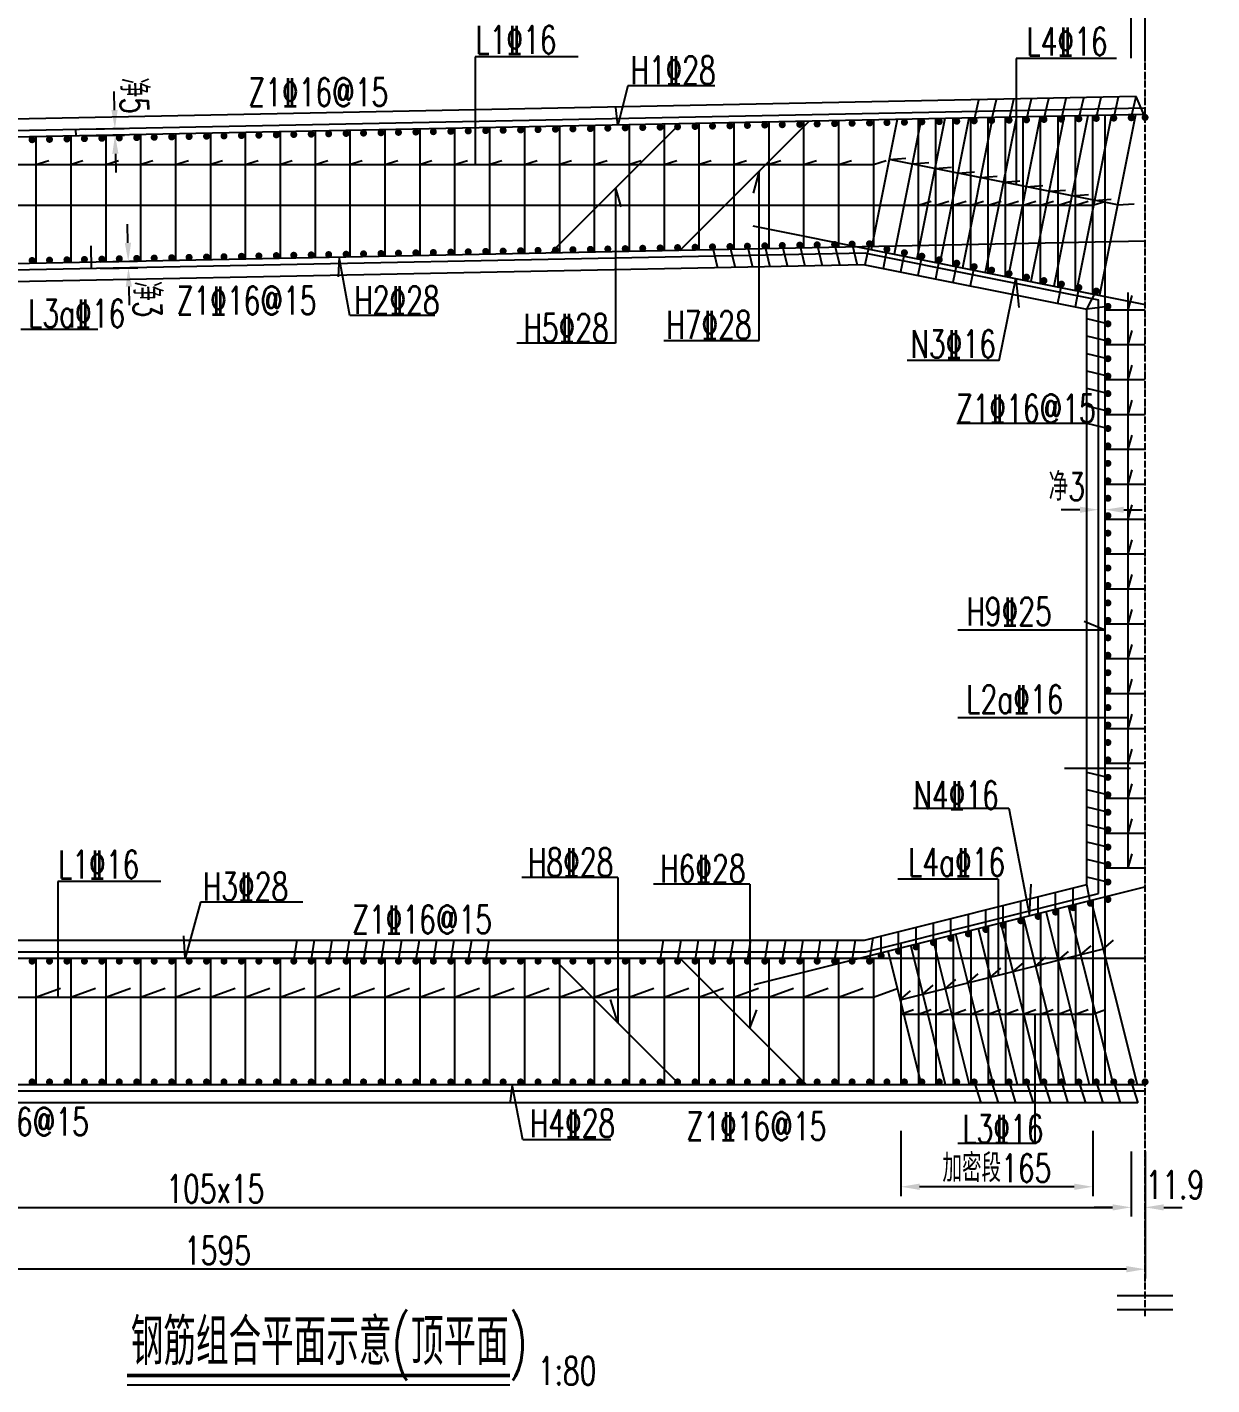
# Model space of a CAD drawing. Header units: millimetres. Extents: x -615 to 27787, y -21564 to 7677.
# Drawn here: x 13268 to 14286, y 972 to 2140 of the extents above; entities that cross this region are included whole.
import ezdxf

# ---------------------------------------------------------------- set-up
doc = ezdxf.new("R2010")
doc.units = ezdxf.units.MM
doc.header["$LTSCALE"] = 0.25
doc.linetypes.add('ACAD_ISO04W100', pattern=[30, 24, -3, 0, -3])
for name, color, linetype in [('中心线', 5, 'ACAD_ISO04W100'), ('文字', 7, 'Continuous'), ('标注', 7, 'Continuous'), ('次轮廓线', 7, 'Continuous'), ('钢筋', 1, 'Continuous')]:
    doc.layers.add(name, color=color, linetype=linetype)
doc.styles.get("Standard").update_dxf_attribs({"font": 'simplex1.shx', "width": 0.7, "bigfont": 'hztxt.shx'})
doc.dimstyles.new('80', dxfattribs={"dimscale": 8, "dimtxt": 3, "dimasz": 2, "dimexe": 1, "dimexo": 1, "dimgap": 0.5, "dimtad": 1, "dimdec": 1, "dimdsep": 46, "dimtxsty": 'Standard', "dimcen": 0.5, "dimadec": 0, "dimazin": 0, "dimtfac": 1, "dimtdec": 1, "dimtofl": 0, "dimtmove": 2, "dimatfit": 3, "dimfxl": 0, "dimtolj": 1, "dimtzin": 0, "dimarcsym": 0})

# ---------------------------------------------------------------- blocks, each defined once
blk = doc.blocks.new('点筋')
at = {"layer": '钢筋', "const_width": 3}
blk.add_lwpolyline([(-1.5, 0, 1), (1.5, 0, 1)], format="xyb", close=True, dxfattribs=at)
blk = doc.blocks.new('*D66')
at = {"layer": 'Defpoints', "color": 0}
for p in [(12642.1, 1232.8), (14217.1, 1232.8), (14217.1, 1125)]:
    blk.add_point(p, dxfattribs=at)
at = {"layer": '标注', "color": 0, "lineweight": -2}
for p, q in [((12642.1, 1173), (12642.1, 1117)), ((14217.1, 1173), (14217.1, 1117)), ((12658.1, 1125), (14201.1, 1125))]:
    blk.add_line(p, q, dxfattribs=at)
at = {"layer": '标注', "color": 0}
for points in [[(12658.1, 1127.6), (12658.1, 1122.3), (12642.1, 1125)], [(14201.1, 1127.6), (14201.1, 1122.3), (14217.1, 1125)]]:
    blk.add_solid(points, dxfattribs=at)
at = {"layer": '标注', "color": 0, "insert": (13429.6, 1141), "char_height": 24, "attachment_point": 5}
blk.add_mtext('\\A1;105x15', dxfattribs=at)
blk = doc.blocks.new('*D67')
at = {"layer": 'Defpoints', "color": 0}
for p in [(14217.1, 1232.8), (14229, 1232.8), (14229, 1125)]:
    blk.add_point(p, dxfattribs=at)
at = {"layer": '标注', "color": 0, "lineweight": -2}
for p, q in [((14217.1, 1173), (14217.1, 1117)), ((14229, 1173), (14229, 1117)), ((14201.1, 1125), (14185.1, 1125)), ((14245, 1125), (14261, 1125))]:
    blk.add_line(p, q, dxfattribs=at)
at = {"layer": '标注', "color": 0}
for points in [[(14201.1, 1127.6), (14201.1, 1122.3), (14217.1, 1125)], [(14245, 1127.6), (14245, 1122.3), (14229, 1125)]]:
    blk.add_solid(points, dxfattribs=at)
at = {"layer": '标注', "color": 0, "insert": (14254.6, 1144.3), "char_height": 24, "attachment_point": 5}
blk.add_mtext('\\A1;11.9', dxfattribs=at)
blk = doc.blocks.new('*D82')
at = {"layer": 'Defpoints', "color": 0}
for p in [(12634, 1224.8), (14229, 1224.8), (12634, 1071.8)]:
    blk.add_point(p, dxfattribs=at)
at = {"layer": '标注', "color": 0, "lineweight": -2}
for p, q in [((12634, 1119.8), (12634, 1063.8)), ((14229, 1119.8), (14229, 1063.8)), ((14213, 1071.8), (12650, 1071.8))]:
    blk.add_line(p, q, dxfattribs=at)
at = {"layer": '标注', "color": 0}
for points in [[(12650, 1074.5), (12650, 1069.1), (12634, 1071.8)], [(14213, 1074.5), (14213, 1069.1), (14229, 1071.8)]]:
    blk.add_solid(points, dxfattribs=at)
at = {"layer": '标注', "color": 0, "insert": (13431.5, 1087.8), "char_height": 24, "attachment_point": 5}
blk.add_mtext('\\A1;1595', dxfattribs=at)
blk = doc.blocks.new('*D68')
at = {"layer": 'Defpoints', "color": 0}
for p in [(14217.1, 2161.2), (14217.1, 2061.9), (12762.1, 2032.8)]:
    blk.add_point(p, dxfattribs=at)
at = {"layer": '标注', "color": 0, "lineweight": -2}
for p, q in [((12762.1, 2113.2), (12762.1, 2169.2)), ((12778.1, 2161.2), (14201.1, 2161.2)), ((14217.1, 2113.2), (14217.1, 2169.2))]:
    blk.add_line(p, q, dxfattribs=at)
at = {"layer": '标注', "color": 0}
for points in [[(12778.1, 2163.9), (12778.1, 2158.6), (12762.1, 2161.2)], [(14201.1, 2163.9), (14201.1, 2158.6), (14217.1, 2161.2)]]:
    blk.add_solid(points, dxfattribs=at)
at = {"layer": '标注', "color": 0, "insert": (13489.6, 2177.2), "char_height": 24, "attachment_point": 5}
blk.add_mtext('\\A1;97x15', dxfattribs=at)
blk = doc.blocks.new('*D69')
at = {"layer": 'Defpoints', "color": 0}
for p in [(14229, 2161.2), (14217.1, 2061.9), (14229, 2062.2)]:
    blk.add_point(p, dxfattribs=at)
at = {"layer": '标注', "color": 0, "lineweight": -2}
for p, q in [((14201.1, 2161.2), (14185.1, 2161.2)), ((14217.1, 2113.2), (14217.1, 2169.2)), ((14229, 2113.2), (14229, 2169.2)), ((14245, 2161.2), (14261, 2161.2))]:
    blk.add_line(p, q, dxfattribs=at)
at = {"layer": '标注', "color": 0}
for points in [[(14201.1, 2163.9), (14201.1, 2158.6), (14217.1, 2161.2)], [(14245, 2163.9), (14245, 2158.6), (14229, 2161.2)]]:
    blk.add_solid(points, dxfattribs=at)
at = {"layer": '标注', "color": 0, "insert": (14206.1, 2186.4), "char_height": 24, "attachment_point": 5}
blk.add_mtext('\\A1;11.9', dxfattribs=at)
blk = doc.blocks.new('*D86')
at = {"layer": 'Defpoints', "color": 0}
for p in [(14229, 2215.2), (14229, 2070.3), (12754, 2040.8)]:
    blk.add_point(p, dxfattribs=at)
at = {"layer": '标注', "color": 0, "lineweight": -2}
for p, q in [((12754, 2167.2), (12754, 2223.2)), ((14229, 2167.2), (14229, 2223.2)), ((12770, 2215.2), (14213, 2215.2))]:
    blk.add_line(p, q, dxfattribs=at)
at = {"layer": '标注', "color": 0}
for points in [[(12770, 2217.8), (12770, 2212.5), (12754, 2215.2)], [(14213, 2217.8), (14213, 2212.5), (14229, 2215.2)]]:
    blk.add_solid(points, dxfattribs=at)
at = {"layer": '标注', "color": 0, "insert": (13491.5, 2231.2), "char_height": 24, "attachment_point": 5}
blk.add_mtext('\\A1;2950/2=1475', dxfattribs=at)
blk = doc.blocks.new('*D87')
at = {"layer": 'Defpoints', "color": 0}
for p in [(13309.7, 2051.9), (13309.8, 2046.3), (13343.4, 2047)]:
    blk.add_point(p, dxfattribs=at)
at = {"layer": '标注', "color": 0, "lineweight": -2}
for p, q in [((13343, 2068.5), (13342.7, 2084.5)), ((13317.7, 2052), (13351.3, 2052.7)), ((13317.8, 2046.5), (13351.4, 2047.1)), ((13343.8, 2031), (13344.1, 2015))]:
    blk.add_line(p, q, dxfattribs=at)
at = {"layer": '标注', "color": 0}
for points in [[(13345.7, 2068.6), (13340.3, 2068.5), (13343.3, 2052.5)], [(13346.4, 2031), (13341.1, 2030.9), (13343.4, 2047)]]:
    blk.add_solid(points, dxfattribs=at)
at = {"layer": '标注', "color": 0, "insert": (13359.9, 2080.8), "char_height": 24, "attachment_point": 5, "rotation": 271.1458}
blk.add_mtext('\\A1;净5', dxfattribs=at)
blk = doc.blocks.new('*D91')
at = {"layer": 'Defpoints', "color": 0}
for p in [(13322.8, 1937.7), (13322.9, 1932.1), (13354.9, 1932.8)]:
    blk.add_point(p, dxfattribs=at)
at = {"layer": '标注', "color": 0, "lineweight": -2}
for p, q in [((13354.5, 1954.4), (13354.2, 1970.4)), ((13330.8, 1937.9), (13362.8, 1938.5)), ((13330.9, 1932.3), (13362.9, 1932.9)), ((13355.3, 1916.8), (13355.6, 1900.8))]:
    blk.add_line(p, q, dxfattribs=at)
at = {"layer": '标注', "color": 0}
for points in [[(13357.2, 1954.4), (13351.8, 1954.3), (13354.8, 1938.4)], [(13357.9, 1916.8), (13352.6, 1916.7), (13354.9, 1932.8)]]:
    blk.add_solid(points, dxfattribs=at)
at = {"layer": '标注', "color": 0, "insert": (13371.1, 1905.8), "char_height": 24, "attachment_point": 5, "rotation": 271.1458}
blk.add_mtext('\\A1;净3', dxfattribs=at)
blk = doc.blocks.new('*D92')
at = {"layer": 'Defpoints', "color": 0}
for p in [(14189, 1724.9), (14189, 1502.4), (14194.6, 1502.4)]:
    blk.add_point(p, dxfattribs=at)
at = {"layer": '标注', "color": 0, "lineweight": -2}
for p, q in [((14189, 1676.9), (14189, 1732.9)), ((14194.6, 1676.9), (14194.6, 1732.9)), ((14173, 1724.9), (14157, 1724.9)), ((14210.6, 1724.9), (14226.6, 1724.9))]:
    blk.add_line(p, q, dxfattribs=at)
at = {"layer": '标注', "color": 0}
for points in [[(14173, 1727.5), (14173, 1722.2), (14189, 1724.9)], [(14210.6, 1727.5), (14210.6, 1722.2), (14194.6, 1724.9)]]:
    blk.add_solid(points, dxfattribs=at)
at = {"layer": '标注', "color": 0, "insert": (14161.7, 1744.7), "char_height": 24, "attachment_point": 5}
blk.add_mtext('\\A1;净3', dxfattribs=at)
blk = doc.blocks.new('*D94')
at = {"color": 0, "lineweight": -2}
for p, q in [((14019.1, 1190.7), (14019.1, 1134.7)), ((14184.1, 1190.7), (14184.1, 1134.7)), ((14168.1, 1142.7), (14035.1, 1142.7))]:
    blk.add_line(p, q, dxfattribs=at)
at = {"color": 0}
for points in [[(14035.1, 1145.4), (14035.1, 1140), (14019.1, 1142.7)], [(14168.1, 1145.4), (14168.1, 1140), (14184.1, 1142.7)]]:
    blk.add_solid(points, dxfattribs=at)
at = {"layer": 'Defpoints', "color": 0}
for p in [(14019.1, 1230.3), (14184.1, 1230.3), (14019.1, 1142.7)]:
    blk.add_point(p, dxfattribs=at)
at = {"color": 0, "insert": (14101.6, 1158.7), "char_height": 24, "attachment_point": 5}
blk.add_mtext('\\A1;加密段165', dxfattribs=at)

msp = doc.modelspace()

# ---------------------------------------------------------------- linework, layer by layer
for p, q in [((13741.51, 2114.29), (13652.96, 2114.29)), ((13652.96, 2114.29), (13652.96, 2021.86)), ((14118.27, 2112.94), (14118.27, 2004.31)), ((14204.36, 2112.94), (14118.27, 2112.94)), ((14221.21, 2080.1), (12766.21, 2051)), ((13784.4, 2089.46), (13775.74, 2055.62)), ((13859.13, 2089.46), (13784.4, 2089.46)), ((14127.08, 2060.14), (14131.21, 2078.3)), ((14142.08, 2060.44), (14146.21, 2078.6)), ((14157.08, 2060.74), (14161.21, 2078.9)), ((14172.08, 2061.04), (14176.21, 2079.2)), ((14187.08, 2061.34), (14191.21, 2079.5)), ((14202.08, 2061.64), (14206.21, 2079.8)), ((14217.08, 2061.94), (14221.21, 2080.1)), ((14229, 2062.18), (14221.21, 2080.1)), ((13775.74, 2055.62), (13773.92, 2070.72)), ((14082.08, 2059.24), (14086.21, 2077.4)), ((14097.08, 2059.54), (14101.21, 2077.7)), ((14112.08, 2059.84), (14116.21, 2078)), ((13065.4, 2021.86), (13995.4, 2021.86)), ((13275.4, 2021.86), (13286.46, 2025.27)), ((13304.76, 2021.86), (13315.82, 2025.27)), ((13335.4, 2021.86), (13346.46, 2025.27)), ((13364.76, 2021.86), (13375.82, 2025.27)), ((13395.4, 2021.86), (13406.46, 2025.27)), ((13424.76, 2021.86), (13435.82, 2025.27)), ((13455.4, 2021.86), (13466.46, 2025.27)), ((13484.76, 2021.86), (13495.82, 2025.27)), ((13515.4, 2021.86), (13526.46, 2025.27)), ((13544.76, 2021.86), (13555.82, 2025.27)), ((13575.4, 2021.86), (13586.46, 2025.27)), ((13604.76, 2021.86), (13615.82, 2025.27)), ((13635.4, 2021.86), (13646.46, 2025.27)), ((13664.76, 2021.86), (13675.82, 2025.27)), ((13695.4, 2021.86), (13706.46, 2025.27)), ((13724.76, 2021.86), (13735.82, 2025.27)), ((13755.4, 2021.86), (13766.46, 2025.27)), ((13784.76, 2021.86), (13795.82, 2025.27)), ((13815.4, 2021.86), (13826.46, 2025.27)), ((13844.76, 2021.86), (13855.82, 2025.27)), ((13875.4, 2021.86), (13886.46, 2025.27)), ((13904.76, 2021.86), (13915.82, 2025.27)), ((13935.4, 2021.86), (13946.46, 2025.27)), ((13965.4, 2021.86), (13976.46, 2025.27)), ((13995.4, 2021.86), (14006.46, 2025.27)), ((14009.12, 2026.14), (14023.38, 2027.27)), ((14205.23, 1986.92), (14009.12, 2026.14)), ((14028.73, 2022.22), (14042.99, 2023.34)), ((13897.11, 2015.95), (13892.04, 1997.17)), ((13897.11, 1870.53), (13897.11, 2015.95)), ((14048.34, 2018.29), (14062.6, 2019.42)), ((14067.95, 2014.37), (14082.21, 2015.5)), ((14087.56, 2010.45), (14101.82, 2011.58)), ((13773.72, 2001.4), (13773.72, 1868.08)), ((13773.72, 2001.4), (13778.16, 1985.34)), ((14107.17, 2006.53), (14121.43, 2007.65)), ((14126.79, 2002.6), (14141.05, 2003.73)), ((14146.4, 1998.68), (14160.66, 1999.81)), ((12869.76, 1986.67), (14184.14, 1986.67)), ((14034.14, 1986.67), (14045.19, 1990.08)), ((14049.14, 1986.67), (14060.19, 1990.08)), ((14064.14, 1986.67), (14075.19, 1990.08)), ((14079.14, 1986.67), (14090.19, 1990.08)), ((14094.14, 1986.67), (14105.19, 1990.08)), ((14109.14, 1986.67), (14120.19, 1990.08)), ((14124.14, 1986.67), (14135.19, 1990.08)), ((14139.14, 1986.67), (14150.19, 1990.08)), ((14154.14, 1986.67), (14165.19, 1990.08)), ((14166.01, 1994.76), (14180.27, 1995.89)), ((14169.14, 1986.67), (14180.19, 1990.08)), ((14184.14, 1986.67), (14195.19, 1990.08)), ((14185.62, 1990.84), (14199.88, 1991.96)), ((14205.23, 1986.92), (14219.49, 1988.04)), ((13857.08, 1950.9), (13861.45, 1932.91)), ((13872.08, 1951.2), (13876.45, 1933.21)), ((13887.08, 1951.5), (13891.45, 1933.51)), ((13902.08, 1951.8), (13906.45, 1933.81)), ((13917.08, 1952.1), (13921.45, 1934.11)), ((13932.08, 1952.4), (13936.45, 1934.41)), ((13947.08, 1952.7), (13951.45, 1934.71)), ((13962.08, 1953), (13966.45, 1935.01)), ((13977.08, 1953.3), (13981.45, 1935.31)), ((13992.08, 1953.6), (13988.11, 1935.44)), ((13536.22, 1941.98), (13535.21, 1925.12)), ((13545.32, 1891.86), (13536.22, 1941.98)), ((14007.08, 1948.9), (14003.76, 1932.31)), ((14022.08, 1945.9), (14018.76, 1929.31)), ((14037.08, 1942.9), (14033.76, 1926.31)), ((14052.08, 1939.9), (14048.76, 1923.31)), ((13988.11, 1935.44), (13055.33, 1916.78)), ((13988.11, 1935.44), (14179, 1897.26)), ((14067.08, 1936.9), (14063.76, 1920.31)), ((14082.08, 1933.9), (14078.76, 1917.31)), ((14103.6, 1853.11), (14117.94, 1923.67)), ((14117.94, 1923.67), (14120.48, 1898.78)), ((14157.08, 1918.9), (14153.76, 1902.31)), ((14172.08, 1915.9), (14168.76, 1899.31)), ((14179, 1897.26), (14187.08, 1912.9)), ((14214.54, 1416.89), (14214.54, 1911.74)), ((14214.54, 1896.89), (14217.94, 1909.06)), ((13618.39, 1891.86), (13545.32, 1891.86)), ((14197.08, 1899.74), (14179, 1897.26)), ((14179, 1402.57), (14179, 1897.26)), ((13328.74, 1879.79), (13262.44, 1879.79)), ((14197.08, 1884.74), (14179, 1889.05)), ((13773.72, 1868.08), (13688.74, 1868.08)), ((13815.34, 1870.53), (13897.11, 1870.53)), ((14197.08, 1869.74), (14179, 1874.05)), ((14214.54, 1866.89), (14217.94, 1879.06)), ((14197.08, 1854.74), (14179, 1859.05)), ((14103.6, 1853.11), (14024.45, 1853.11)), ((14214.54, 1836.89), (14217.94, 1849.06)), ((14197.08, 1839.74), (14179, 1844.05)), ((14197.08, 1824.74), (14179, 1829.05)), ((14197.08, 1809.74), (14179, 1814.05)), ((14214.54, 1806.89), (14217.94, 1819.06)), ((14179, 1799.05), (14067.23, 1799.05)), ((14197.08, 1794.74), (14179, 1799.05)), ((14214.54, 1776.89), (14217.94, 1789.06)), ((14214.54, 1746.89), (14217.94, 1759.06)), ((14214.54, 1716.89), (14217.94, 1729.06)), ((14214.54, 1686.89), (14217.94, 1699.06)), ((14214.54, 1656.89), (14217.94, 1669.06)), ((14214.54, 1626.89), (14217.94, 1639.06)), ((14194.58, 1621.38), (14176.55, 1628.67)), ((14194.58, 1621.38), (14068.04, 1621.38)), ((14214.54, 1596.89), (14217.94, 1609.06)), ((14214.54, 1566.89), (14217.94, 1579.06)), ((14214.54, 1545.96), (14067.95, 1545.96)), ((14214.54, 1536.89), (14217.94, 1549.06)), ((14214.54, 1506.89), (14217.94, 1519.06)), ((14197.08, 1494.74), (14179, 1499.05)), ((14197.08, 1479.74), (14179, 1484.05)), ((14214.54, 1476.89), (14217.94, 1489.06)), ((14029.88, 1468.35), (14111.85, 1468.35)), ((14111.85, 1468.35), (14129.73, 1375.9)), ((14197.08, 1464.74), (14179, 1469.05)), ((14197.08, 1449.74), (14179, 1454.05)), ((14214.54, 1446.89), (14217.94, 1459.06)), ((14197.08, 1434.74), (14179, 1439.05)), ((14214.54, 1416.89), (14217.94, 1429.06)), ((14197.08, 1419.74), (14179, 1424.05)), ((13382.72, 1405.13), (13294.17, 1405.13)), ((13294.17, 1405.13), (13294.17, 1305.76)), ((13775.58, 1408.62), (13693.2, 1408.62)), ((13775.58, 1408.62), (13775.58, 1283.76)), ((13889.23, 1402.9), (13806.23, 1402.9)), ((13889.23, 1402.9), (13889.23, 1278.95)), ((13987.77, 1354.76), (14179, 1402.57)), ((14102.62, 1407.24), (14016.53, 1407.24)), ((14102.62, 1407.24), (14102.62, 1324.58)), ((14129.73, 1375.9), (14131.17, 1403.04)), ((14197.08, 1404.74), (14179, 1409.05)), ((14182.08, 1386.41), (14179, 1402.57)), ((14137.08, 1375.16), (14137.08, 1392.09)), ((14152.08, 1378.91), (14152.08, 1395.84)), ((14167.08, 1382.66), (14167.08, 1399.59)), ((13416.8, 1387.44), (13403.83, 1339.18)), ((13504.74, 1387.44), (13416.8, 1387.44)), ((14092.08, 1363.91), (14092.08, 1380.84)), ((14107.08, 1367.66), (14107.08, 1384.59)), ((14122.08, 1371.41), (14122.08, 1388.34)), ((14047.08, 1352.66), (14047.08, 1369.59)), ((14062.08, 1356.41), (14062.08, 1373.34)), ((14077.08, 1360.16), (14077.08, 1377.09)), ((12883.05, 1354.76), (13987.77, 1354.76)), ((13403.83, 1339.18), (13402.49, 1358.39)), ((13497.08, 1336.68), (13500.04, 1354.76)), ((13512.08, 1336.68), (13515.04, 1354.76)), ((13527.08, 1336.68), (13530.04, 1354.76)), ((13542.08, 1336.68), (13545.04, 1354.76)), ((13557.08, 1336.68), (13560.04, 1354.76)), ((13572.08, 1336.68), (13575.04, 1354.76)), ((13587.08, 1336.68), (13590.04, 1354.76)), ((13602.08, 1336.68), (13605.04, 1354.76)), ((13617.08, 1336.68), (13620.04, 1354.76)), ((13632.08, 1336.68), (13635.04, 1354.76)), ((13647.08, 1336.68), (13650.04, 1354.76)), ((13662.08, 1336.68), (13665.04, 1354.76)), ((13812.08, 1336.68), (13815.04, 1354.76)), ((13827.08, 1336.68), (13830.04, 1354.76)), ((13842.08, 1336.68), (13845.04, 1354.76)), ((13857.08, 1336.68), (13860.04, 1354.76)), ((13872.08, 1336.68), (13875.04, 1354.76)), ((13887.08, 1336.68), (13890.04, 1354.76)), ((13902.08, 1336.68), (13905.04, 1354.76)), ((13917.08, 1336.68), (13920.04, 1354.76)), ((13932.08, 1336.68), (13935.04, 1354.76)), ((13947.08, 1336.68), (13950.04, 1354.76)), ((13962.08, 1336.68), (13965.04, 1354.76)), ((13977.08, 1336.68), (13980.04, 1354.76)), ((13992.08, 1336.68), (13995.35, 1356.66)), ((14002.08, 1341.41), (14002.08, 1358.34)), ((14017.08, 1345.16), (14017.08, 1362.09)), ((14032.08, 1348.91), (14032.08, 1365.84)), ((14193.17, 1347.22), (14201.98, 1354.8)), ((14018.55, 1303.56), (14193.17, 1347.22)), ((14154.37, 1337.52), (14163.17, 1345.1)), ((14173.77, 1342.37), (14182.58, 1349.95)), ((14115.56, 1327.81), (14124.37, 1335.39)), ((14134.96, 1332.66), (14143.77, 1340.25)), ((14057.35, 1313.26), (14066.16, 1320.84)), ((14076.75, 1318.11), (14085.56, 1325.69)), ((14096.16, 1322.96), (14104.96, 1330.54)), ((13275.4, 1305.76), (13296.62, 1313.57)), ((13305.4, 1305.76), (13326.62, 1313.57)), ((13335.4, 1305.76), (13356.62, 1313.57)), ((13365.4, 1305.76), (13386.62, 1313.57)), ((13395.4, 1305.76), (13416.62, 1313.57)), ((13425.4, 1305.76), (13446.62, 1313.57)), ((13455.4, 1305.76), (13476.62, 1313.57)), ((13485.4, 1305.76), (13506.62, 1313.57)), ((13515.4, 1305.76), (13536.62, 1313.57)), ((13545.4, 1305.76), (13566.62, 1313.57)), ((13575.4, 1305.76), (13596.62, 1313.57)), ((13605.4, 1305.76), (13626.62, 1313.57)), ((13635.4, 1305.76), (13656.62, 1313.57)), ((13665.4, 1305.76), (13686.62, 1313.57)), ((13695.4, 1305.76), (13716.62, 1313.57)), ((13725.4, 1305.76), (13746.62, 1313.57)), ((13755.4, 1305.76), (13776.62, 1313.57)), ((13785.4, 1305.76), (13806.62, 1313.57)), ((13815.4, 1305.76), (13836.62, 1313.57)), ((13845.4, 1305.76), (13866.62, 1313.57)), ((13875.4, 1305.76), (13896.62, 1313.57)), ((13905.4, 1305.76), (13926.62, 1313.57)), ((13935.4, 1305.76), (13956.62, 1313.57)), ((13965.4, 1305.76), (13986.62, 1313.57)), ((13995.4, 1305.76), (14016.62, 1313.57)), ((14018.55, 1303.56), (14027.35, 1311.14)), ((14037.95, 1308.41), (14046.76, 1315.99)), ((13065.4, 1305.76), (13995.4, 1305.76)), ((13775.58, 1283.76), (13769.45, 1303.65)), ((13889.23, 1278.95), (13895.17, 1294.83)), ((14019.14, 1291.17), (14029.96, 1295.13)), ((14019.14, 1291.17), (14184.14, 1291.17)), ((14034.14, 1291.17), (14044.96, 1295.13)), ((14049.14, 1291.17), (14059.96, 1295.13)), ((14064.14, 1291.17), (14074.96, 1295.13)), ((14079.14, 1291.17), (14089.96, 1295.13)), ((14094.14, 1291.17), (14104.96, 1295.13)), ((14109.14, 1291.17), (14119.96, 1295.13)), ((14124.14, 1291.17), (14134.96, 1295.13)), ((14134.33, 1291.17), (14134.33, 1180.1)), ((14139.14, 1291.17), (14149.96, 1295.13)), ((14154.14, 1291.17), (14164.96, 1295.13)), ((14169.14, 1291.17), (14179.96, 1295.13)), ((14184.14, 1291.17), (14194.96, 1295.13)), ((13684.9, 1230.34), (13683.04, 1215.88)), ((13693.94, 1182.94), (13684.9, 1230.34)), ((14082.08, 1232.84), (14087.7, 1214.76)), ((14097.08, 1232.84), (14102.7, 1214.76)), ((14112.08, 1232.84), (14117.7, 1214.76)), ((14127.08, 1232.84), (14132.7, 1214.76)), ((14142.08, 1232.84), (14147.7, 1214.76)), ((14157.08, 1232.84), (14162.7, 1214.76)), ((14172.08, 1232.84), (14177.7, 1214.76)), ((14187.08, 1232.84), (14192.7, 1214.76)), ((14202.08, 1232.84), (14207.7, 1214.76)), ((14217.08, 1232.84), (14222.7, 1214.76)), ((14222.7, 1214.76), (12662.7, 1214.76)), ((13769.79, 1182.94), (13693.94, 1182.94)), ((14068.02, 1180.1), (14134.33, 1180.1)), ((13353.74, 972.37), (13682.85, 972.37))]:
    msp.add_line(p, q)
at = {"const_width": 3.2}
msp.add_lwpolyline([(13353.74, 980.37), (13682.85, 980.37)], dxfattribs=at)
at = {"layer": 'Defpoints', "color": 9}
for p, q in [((13309.85, 2046.3), (13309.73, 2051.88)), ((13322.5, 1951.68), (13322.89, 1932.14)), ((14216.33, 1502.42), (14159.72, 1502.42))]:
    msp.add_line(p, q, dxfattribs=at)
at = {"layer": '中心线'}
msp.add_line((14229, 1031.45), (14229, 2273.03), dxfattribs=at)
at = {"layer": '标注'}
for p, q in [((14205, 1049.13), (14253, 1049.13)), ((14205, 1037.13), (14253, 1037.13))]:
    msp.add_line(p, q, dxfattribs=at)
at = {"layer": '次轮廓线'}
for p, q in [((14229, 2070.26), (12754, 2040.76)), ((13989, 1945.46), (13054, 1926.76)), ((13989, 1945.46), (14189, 1905.46)), ((14189, 1394.76), (14189, 1905.46)), ((13989, 1344.76), (14189, 1394.76)), ((12874.11, 1344.76), (13989, 1344.76)), ((14229, 1224.76), (12634, 1224.76))]:
    msp.add_line(p, q, dxfattribs=at)
at = {"layer": '钢筋'}
for p, q in [((14229, 2064.68), (12759.58, 2035.29)), ((13717.94, 1945.62), (13829, 2056.68)), ((13755.4, 2055.21), (13755.4, 1946.37)), ((13785.4, 2055.81), (13785.4, 1946.97)), ((13815.4, 2056.41), (13815.4, 1947.57)), ((13829, 1947.84), (13940.06, 2058.9)), ((13845.4, 2057.01), (13845.4, 1948.17)), ((13875.4, 2057.61), (13875.4, 1948.77)), ((13905.4, 2058.21), (13905.4, 1949.37)), ((13935.4, 2058.81), (13935.4, 1949.97)), ((13965.4, 2059.41), (13965.4, 1950.57)), ((14015.97, 2060.42), (13993.6, 1948.54)), ((13995.4, 2060.01), (13995.4, 1951.17)), ((14036.45, 2060.83), (14013.21, 1944.62)), ((14056.93, 2061.24), (14032.82, 1940.69)), ((14034.14, 1940.43), (14034.14, 2060.78)), ((14049.14, 1937.43), (14049.14, 2061.08)), ((14077.41, 2061.65), (14052.43, 1936.77)), ((14064.14, 1934.43), (14064.14, 2061.38)), ((14097.88, 2062.06), (14072.04, 1932.85)), ((14079.14, 1931.43), (14079.14, 2061.68)), ((14118.36, 2062.47), (14091.65, 1928.93)), ((14094.14, 1928.43), (14094.14, 2061.98)), ((14109.14, 1925.43), (14109.14, 2062.28)), ((14138.84, 2062.88), (14111.27, 1925)), ((14124.14, 1922.43), (14124.14, 2062.58)), ((14159.32, 2063.29), (14130.88, 1921.08)), ((14139.14, 1919.43), (14139.14, 2062.88)), ((14179.8, 2063.7), (14150.49, 1917.16)), ((14154.14, 1916.43), (14154.14, 2063.18)), ((14169.14, 1913.43), (14169.14, 2063.48)), ((14200.27, 2064.11), (14170.1, 1913.24)), ((14184.14, 1910.43), (14184.14, 2063.78)), ((14220.75, 2064.52), (14189.71, 1909.32)), ((14194.58, 1230.34), (14194.58, 2063.99)), ((13275.4, 2045.61), (13275.4, 1936.77)), ((13305.4, 2046.21), (13305.4, 1937.37)), ((13335.4, 2046.81), (13335.4, 1937.97)), ((13365.4, 2047.41), (13365.4, 1938.57)), ((13395.4, 2048.01), (13395.4, 1939.17)), ((13425.4, 2048.61), (13425.4, 1939.77)), ((13455.4, 2049.21), (13455.4, 1940.37)), ((13485.4, 2049.81), (13485.4, 1940.97)), ((13515.4, 2050.41), (13515.4, 1941.57)), ((13545.4, 2051.01), (13545.4, 1942.17)), ((13575.4, 2051.61), (13575.4, 1942.77)), ((13605.4, 2052.21), (13605.4, 1943.37)), ((13635.4, 2052.81), (13635.4, 1943.97)), ((13665.4, 2053.41), (13665.4, 1944.57)), ((13695.4, 2054.01), (13695.4, 1945.17)), ((13725.4, 2054.61), (13725.4, 1945.77)), ((13891.71, 1968.92), (14229, 1901.46)), ((14229, 1955.84), (12759.58, 1926.45)), ((14194.58, 1896.89), (14229, 1896.89)), ((14194.58, 1866.89), (14229, 1866.89)), ((14194.58, 1836.89), (14229, 1836.89)), ((14194.58, 1806.89), (14229, 1806.89)), ((14194.58, 1776.89), (14229, 1776.89)), ((14194.58, 1746.89), (14229, 1746.89)), ((14194.58, 1716.89), (14229, 1716.89)), ((14194.58, 1686.89), (14229, 1686.89)), ((14194.58, 1656.89), (14229, 1656.89)), ((14194.58, 1626.89), (14229, 1626.89)), ((14194.58, 1596.89), (14229, 1596.89)), ((14194.58, 1566.89), (14229, 1566.89)), ((14194.58, 1536.89), (14229, 1536.89)), ((14194.58, 1506.89), (14229, 1506.89)), ((14194.58, 1476.89), (14229, 1476.89)), ((14194.58, 1446.89), (14229, 1446.89)), ((14194.58, 1416.89), (14229, 1416.89)), ((13892.93, 1316.7), (14228.75, 1400.66)), ((14184.14, 1389.5), (14184.14, 1230.34)), ((14139.14, 1378.25), (14139.14, 1230.34)), ((14181.16, 1230.34), (14143.88, 1379.44)), ((14154.14, 1382), (14154.14, 1230.34)), ((14201.77, 1230.34), (14163.29, 1384.29)), ((14169.14, 1385.75), (14169.14, 1230.34)), ((14222.39, 1230.34), (14182.69, 1389.14)), ((14094.14, 1367), (14094.14, 1230.34)), ((14139.93, 1230.34), (14105.08, 1369.74)), ((14109.14, 1370.75), (14109.14, 1230.34)), ((14124.14, 1374.5), (14124.14, 1230.34)), ((14160.54, 1230.34), (14124.48, 1374.59)), ((14078.08, 1230.34), (14046.87, 1355.19)), ((14049.14, 1355.75), (14049.14, 1230.34)), ((14064.14, 1359.5), (14064.14, 1230.34)), ((14098.7, 1230.34), (14066.27, 1360.04)), ((14079.14, 1363.25), (14079.14, 1230.34)), ((14119.31, 1230.34), (14085.68, 1364.89)), ((14036.85, 1230.34), (14008.06, 1345.49)), ((14019.14, 1352), (14019.14, 1230.34)), ((14057.47, 1230.34), (14027.47, 1350.34)), ((14034.14, 1352), (14034.14, 1230.34)), ((12759.58, 1339.18), (14229, 1339.18)), ((13275.4, 1339.18), (13275.4, 1230.34)), ((13305.4, 1339.18), (13305.4, 1230.34)), ((13335.4, 1339.18), (13335.4, 1230.34)), ((13365.4, 1339.18), (13365.4, 1230.34)), ((13395.4, 1339.18), (13395.4, 1230.34)), ((13425.4, 1339.18), (13425.4, 1230.34)), ((13455.4, 1339.18), (13455.4, 1230.34)), ((13485.4, 1339.18), (13485.4, 1230.34)), ((13515.4, 1339.18), (13515.4, 1230.34)), ((13545.4, 1339.18), (13545.4, 1230.34)), ((13575.4, 1339.18), (13575.4, 1230.34)), ((13605.4, 1339.18), (13605.4, 1230.34)), ((13635.4, 1339.18), (13635.4, 1230.34)), ((13665.4, 1339.18), (13665.4, 1230.34)), ((13695.4, 1339.18), (13695.4, 1230.34)), ((13720.16, 1339.18), (13829, 1230.34)), ((13725.4, 1339.18), (13725.4, 1230.34)), ((13755.4, 1339.18), (13755.4, 1230.34)), ((13785.4, 1339.18), (13785.4, 1230.34)), ((13815.4, 1339.18), (13815.4, 1230.34)), ((13829, 1339.18), (13937.84, 1230.34)), ((13845.4, 1339.18), (13845.4, 1230.34)), ((13875.4, 1339.18), (13875.4, 1230.34)), ((13905.4, 1339.18), (13905.4, 1230.34)), ((13935.4, 1339.18), (13935.4, 1230.34)), ((13965.4, 1339.18), (13965.4, 1230.34)), ((13995.4, 1339.18), (13995.4, 1230.34)), ((14229, 1230.34), (12639.58, 1230.34))]:
    msp.add_line(p, q, dxfattribs=at)

# ---------------------------------------------------------------- block references
for p in [(13722.08, 2052.04), (13737.08, 2052.34), (13752.08, 2052.64), (13767.08, 2052.94), (13782.08, 2053.24), (13797.08, 2053.54), (13812.08, 2053.84), (13827.08, 2054.14), (13842.08, 2054.44), (13857.08, 2054.74), (13872.08, 2055.04), (13887.08, 2055.34), (13902.08, 2055.64), (13917.08, 2055.94), (13932.08, 2056.24), (13947.08, 2056.54), (13962.08, 2056.84), (13977.08, 2057.14), (13992.08, 2057.44), (14007.08, 2057.74), (14022.08, 2058.04), (14037.08, 2058.34), (14052.08, 2058.64), (14067.08, 2058.94), (14082.08, 2059.24), (14097.08, 2059.54), (14112.08, 2059.84), (14127.08, 2060.14), (14142.08, 2060.44), (14157.08, 2060.74), (14172.08, 2061.04), (14187.08, 2061.34), (14202.08, 2061.64), (14217.08, 2061.94), (14229, 2062.18), (13272.08, 2043.04), (13287.08, 2043.34), (13302.08, 2043.64), (13317.08, 2043.94), (13332.08, 2044.24), (13347.08, 2044.54), (13362.08, 2044.84), (13377.08, 2045.14), (13392.08, 2045.44), (13407.08, 2045.74), (13422.08, 2046.04), (13437.08, 2046.34), (13452.08, 2046.64), (13467.08, 2046.94), (13482.08, 2047.24), (13497.08, 2047.54), (13512.08, 2047.84), (13527.08, 2048.14), (13542.08, 2048.44), (13557.08, 2048.74), (13572.08, 2049.04), (13587.08, 2049.34), (13602.08, 2049.64), (13617.08, 2049.94), (13632.08, 2050.24), (13647.08, 2050.54), (13662.08, 2050.84), (13677.08, 2051.14), (13692.08, 2051.44), (13707.08, 2051.74), (13647.08, 1946.7), (13662.08, 1947), (13677.08, 1947.3), (13692.08, 1947.6), (13707.08, 1947.9), (13722.08, 1948.2), (13737.08, 1948.5), (13752.08, 1948.8), (13767.08, 1949.1), (13782.08, 1949.4), (13797.08, 1949.7), (13812.08, 1950), (13827.08, 1950.3), (13842.08, 1950.6), (13857.08, 1950.9), (13872.08, 1951.2), (13887.08, 1951.5), (13902.08, 1951.8), (13917.08, 1952.1), (13932.08, 1952.4), (13947.08, 1952.7), (13962.08, 1953), (13977.08, 1953.3), (13992.08, 1953.6), (14007.08, 1948.9), (13272.08, 1939.2), (13287.08, 1939.5), (13302.08, 1939.8), (13317.08, 1940.1), (13332.08, 1940.4), (13347.08, 1940.7), (13362.08, 1941), (13377.08, 1941.3), (13392.08, 1941.6), (13407.08, 1941.9), (13422.08, 1942.2), (13437.08, 1942.5), (13452.08, 1942.8), (13467.08, 1943.1), (13482.08, 1943.4), (13497.08, 1943.7), (13512.08, 1944), (13527.08, 1944.3), (13542.08, 1944.6), (13557.08, 1944.9), (13572.08, 1945.2), (13587.08, 1945.5), (13602.08, 1945.8), (13617.08, 1946.1), (13632.08, 1946.4), (14022.08, 1945.9), (14037.08, 1942.9), (14052.08, 1939.9), (14067.08, 1936.9), (14082.08, 1933.9), (14097.08, 1930.9), (14112.08, 1927.9), (14127.08, 1924.9), (14142.08, 1921.9), (14157.08, 1918.9), (14172.08, 1915.9), (14187.08, 1912.9), (14197.08, 1899.74), (14197.08, 1884.74), (14197.08, 1869.74), (14197.08, 1854.74), (14197.08, 1839.74), (14197.08, 1824.74), (14197.08, 1809.74), (14197.08, 1794.74), (14197.08, 1779.74), (14197.08, 1764.74), (14197.08, 1749.74), (14197.08, 1734.74), (14197.08, 1719.74), (14197.08, 1704.74), (14197.08, 1689.74), (14197.08, 1674.74), (14197.08, 1659.74), (14197.08, 1644.74), (14197.08, 1629.74), (14197.08, 1614.74), (14197.08, 1599.74), (14197.08, 1584.74), (14197.08, 1569.74), (14197.08, 1554.74), (14197.08, 1539.74), (14197.08, 1524.74), (14197.08, 1509.74), (14197.08, 1494.74), (14197.08, 1479.74), (14197.08, 1464.74), (14197.08, 1449.74), (14197.08, 1434.74), (14197.08, 1419.74), (14197.08, 1404.74), (14182.08, 1386.41), (14197.08, 1389.74), (14137.08, 1375.16), (14152.08, 1378.91), (14167.08, 1382.66), (14092.08, 1363.91), (14107.08, 1367.66), (14122.08, 1371.41), (14047.08, 1352.66), (14062.08, 1356.41), (14077.08, 1360.16), (14002.08, 1341.41), (14017.08, 1345.16), (14032.08, 1348.91), (13272.08, 1336.68), (13287.08, 1336.68), (13302.08, 1336.68), (13317.08, 1336.68), (13332.08, 1336.68), (13347.08, 1336.68), (13362.08, 1336.68), (13377.08, 1336.68), (13392.08, 1336.68), (13407.08, 1336.68), (13422.08, 1336.68), (13437.08, 1336.68), (13452.08, 1336.68), (13467.08, 1336.68), (13482.08, 1336.68), (13497.08, 1336.68), (13512.08, 1336.68), (13527.08, 1336.68), (13542.08, 1336.68), (13557.08, 1336.68), (13572.08, 1336.68), (13587.08, 1336.68), (13602.08, 1336.68), (13617.08, 1336.68), (13632.08, 1336.68), (13647.08, 1336.68), (13662.08, 1336.68), (13677.08, 1336.68), (13692.08, 1336.68), (13707.08, 1336.68), (13722.08, 1336.68), (13737.08, 1336.68), (13752.08, 1336.68), (13767.08, 1336.68), (13782.08, 1336.68), (13797.08, 1336.68), (13812.08, 1336.68), (13827.08, 1336.68), (13842.08, 1336.68), (13857.08, 1336.68), (13872.08, 1336.68), (13887.08, 1336.68), (13902.08, 1336.68), (13917.08, 1336.68), (13932.08, 1336.68), (13947.08, 1336.68), (13962.08, 1336.68), (13977.08, 1336.68), (13992.08, 1336.68), (13272.08, 1232.84), (13287.08, 1232.84), (13302.08, 1232.84), (13317.08, 1232.84), (13332.08, 1232.84), (13347.08, 1232.84), (13362.08, 1232.84), (13377.08, 1232.84), (13392.08, 1232.84), (13407.08, 1232.84), (13422.08, 1232.84), (13437.08, 1232.84), (13452.08, 1232.84), (13467.08, 1232.84), (13482.08, 1232.84), (13497.08, 1232.84), (13512.08, 1232.84), (13527.08, 1232.84), (13542.08, 1232.84), (13557.08, 1232.84), (13572.08, 1232.84), (13587.08, 1232.84), (13602.08, 1232.84), (13617.08, 1232.84), (13632.08, 1232.84), (13647.08, 1232.84), (13662.08, 1232.84), (13677.08, 1232.84), (13692.08, 1232.84), (13707.08, 1232.84), (13722.08, 1232.84), (13737.08, 1232.84), (13752.08, 1232.84), (13767.08, 1232.84), (13782.08, 1232.84), (13797.08, 1232.84), (13812.08, 1232.84), (13827.08, 1232.84), (13842.08, 1232.84), (13857.08, 1232.84), (13872.08, 1232.84), (13887.08, 1232.84), (13902.08, 1232.84), (13917.08, 1232.84), (13932.08, 1232.84), (13947.08, 1232.84), (13962.08, 1232.84), (13977.08, 1232.84), (13992.08, 1232.84), (14007.08, 1232.84), (14022.08, 1232.84), (14037.08, 1232.84), (14052.08, 1232.84), (14067.08, 1232.84), (14082.08, 1232.84), (14097.08, 1232.84), (14112.08, 1232.84), (14127.08, 1232.84), (14142.08, 1232.84), (14157.08, 1232.84), (14172.08, 1232.84), (14187.08, 1232.84), (14202.08, 1232.84), (14217.08, 1232.84), (14229, 1232.84)]:
    msp.add_blockref('点筋', p)

# ---------------------------------------------------------------- texts
at = {"layer": '文字', "width": 0.7}
for s, height, p in [('L1%%13216', 24, (13653.17, 2116.97)), ('L4%%13216', 24, (14126.96, 2115.42)), ('H1%%13228', 24, (13786.47, 2090.81)), ('Z1%%13216@15', 24, (13458.01, 2071.87)), ('Z1%%13216@15', 24, (13396.38, 1892.82)), ('H2%%13228', 24, (13549.1, 1893.21)), ('L3a%%13216', 24, (13268.68, 1881.61)), ('H5%%13228', 24, (13694.47, 1869.38)), ('H7%%13228', 24, (13817.35, 1871.84)), ('N3%%13216', 24, (14027.31, 1855.4)), ('Z1%%13216@15', 24, (14066.33, 1799.98)), ('H9%%13225', 24, (14075.35, 1625.39)), ('L2a%%13216', 24, (14075.26, 1549.96)), ('L1%%13216', 24, (13294.38, 1407.82)), ('H8%%13228', 24, (13698.43, 1409.92)), ('H6%%13228', 24, (13812.08, 1404.2)), ('L4a%%13216', 24, (14025.22, 1409.72)), ('H3%%13228', 24, (13418.87, 1388.79)), ('Z1%%13216@15', 24, (13547.25, 1360.48)), ('Z1%%13216@15', 24, (13200.65, 1186.67)), ('H4%%13228', 24, (13699.97, 1185.28)), ('Z1%%13216@15', 24, (13834.68, 1182.91)), ('L3%%13216', 24, (14071.88, 1180.49)), ('钢筋组合平面示意(顶平面)', 40, (13357.02, 989.43)), ('1:80', 24, (13706.85, 972.37))]:
    msp.add_text(s, height=height, dxfattribs=at).set_placement(p)
msp.add_text('N4%%13216', height=24, rotation=360, dxfattribs=at).set_placement((14029.82, 1467.42))

# ---------------------------------------------------------------- dimensions: what is measured, and where the dimension line sits
dim = msp.add_linear_dim(base=(14019.14, 1142.69), p1=(14184.14, 1230.34), p2=(14019.14, 1230.34), text='加密段<>', dimstyle='80')
dim.commit()
dim.dimension.update_dxf_attribs({"geometry": '*D94', "text_midpoint": (14101.64, 1158.69)})
at = {"layer": '标注'}
for base, p1, p2, text, picture, middle in [((14229, 2215.17), (12754, 2040.76), (14229, 2070.26), '2950/2=<>', '*D86', (13491.5, 2231.17)), ((14217.08, 2161.24), (12762.08, 2032.84), (14217.08, 2061.94), '97x15', '*D68', (13489.58, 2177.24)), ((14217.08, 1124.97), (12642.08, 1232.84), (14217.08, 1232.84), '105x15', '*D66', (13429.58, 1140.97))]:
    dim = msp.add_linear_dim(base=base, p1=p1, p2=p2, text=text, dimstyle='80', dxfattribs=at)
    dim.commit()
    dim.dimension.update_dxf_attribs({"geometry": picture, "text_midpoint": middle})
for base, p1, p2, picture, middle in [((14229, 2161.24), (14217.08, 2061.94), (14229, 2062.18), '*D69', (14206.07, 2186.41)), ((14229, 1124.97), (14217.08, 1232.84), (14229, 1232.84), '*D67', (14254.59, 1144.28))]:
    dim = msp.add_linear_dim(base=base, p1=p1, p2=p2, dimstyle='80', dxfattribs=at)
    dim.commit()
    dim.dimension.update_dxf_attribs({"geometry": picture, "text_midpoint": middle, "dimtype": 160})
for base, p1, p2, text, picture, middle in [((13343.43, 2046.97), (13309.73, 2051.88), (13309.85, 2046.3), '净5', '*D87', (13359.92, 2080.78)), ((13354.94, 1932.78), (13322.78, 1937.72), (13322.89, 1932.14), '净3', '*D91', (13371.13, 1905.79))]:
    dim = msp.add_linear_dim(base=base, p1=p1, p2=p2, angle=271.14576, text=text, dimstyle='80', dxfattribs=at)
    dim.commit()
    dim.dimension.update_dxf_attribs({"geometry": picture, "text_midpoint": middle, "dimtype": 161})
dim = msp.add_linear_dim(base=(14189, 1724.87), p1=(14194.58, 1502.42), p2=(14189, 1502.42), text='净3', dimstyle='80', dxfattribs=at)
dim.commit()
dim.dimension.update_dxf_attribs({"geometry": '*D92', "text_midpoint": (14161.72, 1744.66), "dimtype": 160})
dim = msp.add_linear_dim(base=(12634, 1071.81), p1=(14229, 1224.76), p2=(12634, 1224.76), dimstyle='80', dxfattribs=at)
dim.commit()
dim.dimension.update_dxf_attribs({"geometry": '*D82', "text_midpoint": (13431.5, 1087.81)})

doc.saveas('drawing.dxf')
